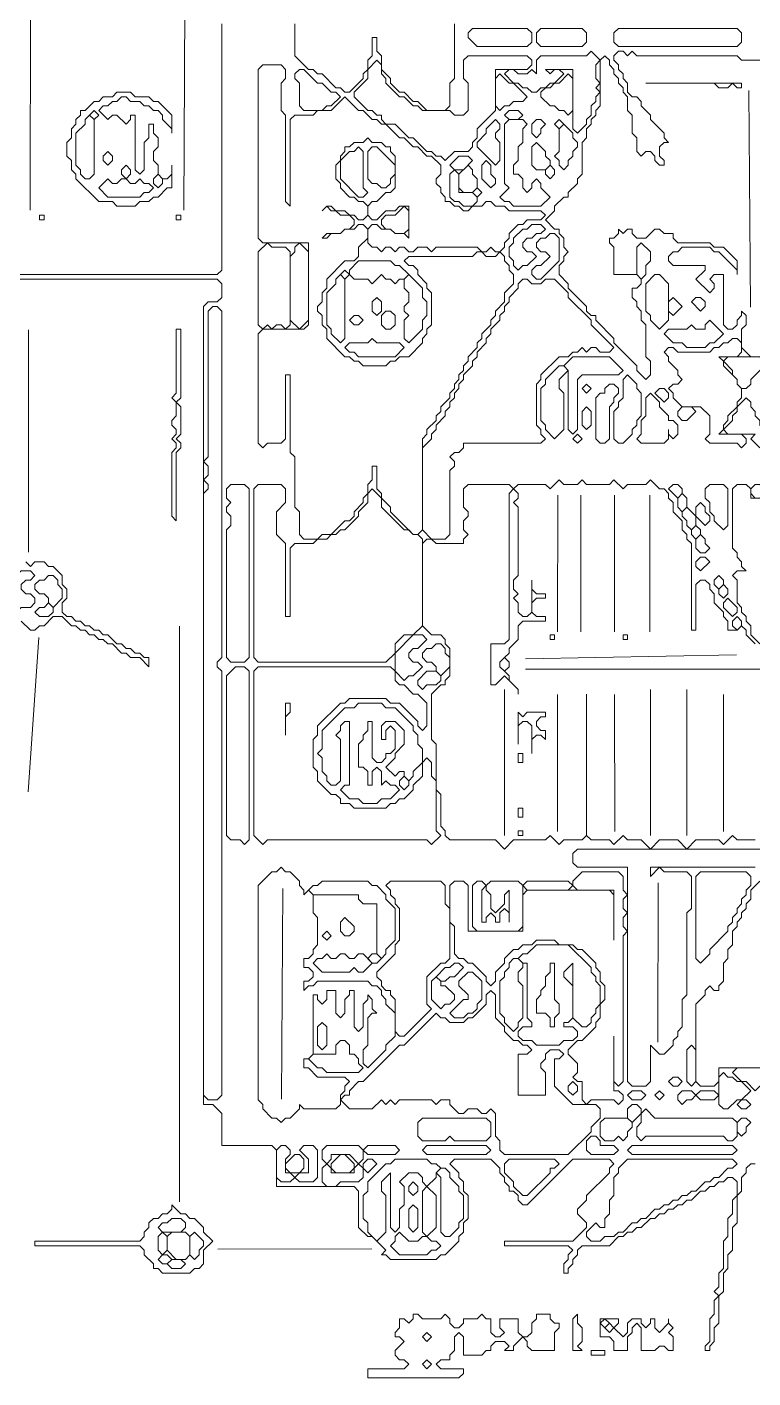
# Model space of a CAD drawing. Extents: x 12 to 2459, y 13 to 1740.
# Drawn here: x 1616.3 to 1775.5, y 804 to 1100.3 of the extents above; entities that cross this region are included whole.
import ezdxf

# ---------------------------------------------------------------- set-up
doc = ezdxf.new("R2010")
doc.units = 0
for name, color, linetype, lineweight in [('TEXT_FALLBACK_OUTLINE', 2, 'Continuous', 0), ('TRACE_CURVE', 6, 'Continuous', 0), ('TRACE_STRAIGHT', 5, 'Continuous', 0), ('TRACE_TEXT_SYMBOL', 6, 'Continuous', 0)]:
    doc.layers.add(name, color=color, linetype=linetype, lineweight=lineweight)

msp = doc.modelspace()

# ---------------------------------------------------------------- linework, layer by layer
at = {"layer": 'TEXT_FALLBACK_OUTLINE', "color": 2}
for points in [[(1701, 818), (1701, 817), (1700, 816), (1699, 817), (1698, 817), (1698, 815), (1697, 814), (1697, 813), (1698, 813), (1699, 812), (1697, 810), (1697, 809), (1698, 808), (1699, 808), (1700, 807), (1699, 806), (1691, 806), (1691, 804), (1711, 804), (1712, 805), (1712, 806), (1707, 806), (1706, 807), (1707, 808), (1709, 808), (1709, 809), (1710, 810), (1710, 813), (1711, 814), (1712, 813), (1712, 809), (1716, 809), (1717, 810), (1718, 810), (1718, 811), (1719, 812), (1721, 812), (1722, 811), (1721, 810), (1723, 810), (1723, 811), (1725, 813), (1726, 812), (1726, 811), (1727, 810), (1732, 810), (1732, 814), (1733, 815), (1733, 816), (1732, 816), (1731, 817), (1731, 818), (1728, 818), (1728, 817), (1727, 816), (1727, 814), (1726, 813), (1725, 813), (1724, 814), (1724, 817), (1720, 817), (1720, 815), (1721, 814), (1720, 813)], [(1720, 813), (1719, 813), (1718, 814), (1718, 817), (1717, 817), (1716, 818), (1715, 817), (1712, 817), (1712, 816), (1711, 815), (1710, 815), (1709, 816), (1709, 817), (1708, 818), (1707, 817), (1703, 817), (1702, 818), (1701, 818)]]:
    msp.add_lwpolyline(points, dxfattribs=at)
for points in [[(1737, 818), (1736, 817), (1736, 810), (1738, 810), (1737, 811), (1738, 812), (1738, 815), (1737, 816)], [(1742, 817), (1742, 813), (1744, 813), (1745, 812), (1745, 810), (1748, 810), (1748, 813), (1749, 814), (1749, 815), (1750, 816), (1751, 815), (1751, 810), (1754, 810), (1755, 811), (1756, 811), (1757, 810), (1758, 810), (1758, 813), (1757, 814), (1758, 815), (1757, 816), (1757, 817), (1757, 816), (1755, 814), (1754, 815), (1754, 817), (1753, 817), (1753, 816), (1752, 815), (1751, 816), (1751, 817), (1749, 817), (1748, 816), (1748, 814), (1747, 813), (1745, 815), (1746, 816), (1746, 817)], [(1742, 816), (1743, 817), (1744, 816), (1743, 815)], [(1743, 815), (1744, 816), (1745, 815), (1744, 814)], [(1703, 813), (1704, 814), (1705, 813), (1704, 812)], [(1740, 810), (1743, 810), (1743, 809), (1740, 809)], [(1703, 807), (1704, 808), (1705, 807), (1704, 806)]]:
    msp.add_lwpolyline(points, close=True, dxfattribs=at)
at = {"layer": 'TRACE_CURVE', "color": 6}
for points in [[(1659, 1101), (1659, 1047), (1658, 1046), (1592, 1046)], [(1710, 1101), (1710, 1089), (1709, 1088), (1709, 1083), (1708, 1082), (1704, 1082), (1702, 1084), (1701, 1084), (1699, 1086), (1698, 1086), (1696, 1088), (1696, 1089), (1694, 1091), (1694, 1094), (1693, 1095), (1693, 1098), (1692, 1098), (1692, 1094), (1691, 1093), (1691, 1091), (1690, 1090), (1690, 1089), (1687, 1086), (1686, 1086), (1685, 1087), (1684, 1087), (1681, 1090), (1680, 1090), (1679, 1091), (1678, 1091), (1675, 1094), (1675, 1101)], [(1739, 1076), (1739, 1078), (1740, 1079), (1740, 1080), (1741, 1081), (1741, 1082), (1742, 1083), (1742, 1093), (1743, 1094), (1744, 1093), (1744, 1092), (1745, 1091), (1745, 1090), (1746, 1089), (1746, 1088), (1747, 1087), (1747, 1086), (1748, 1085), (1748, 1082), (1749, 1081), (1749, 1077), (1750, 1076), (1750, 1073), (1751, 1072), (1752, 1073), (1753, 1073), (1754, 1072), (1754, 1071), (1755, 1070), (1756, 1070), (1756, 1071), (1755, 1072), (1755, 1074), (1756, 1075), (1757, 1075), (1756, 1076), (1756, 1077), (1753, 1080), (1753, 1081), (1751, 1083), (1751, 1084), (1750, 1085), (1749, 1085), (1748, 1086), (1748, 1088), (1747, 1089), (1747, 1090), (1746, 1091), (1746, 1092), (1745, 1093), (1745, 1094)], [(1745, 1094), (1746, 1095), (1747, 1095), (1748, 1094), (1749, 1095), (1750, 1094), (1772, 1094), (1773, 1093), (1778, 1093)], [(1667, 1091), (1668, 1092), (1672, 1092), (1673, 1091), (1673, 1089), (1672, 1088), (1672, 1082), (1673, 1081), (1673, 1062), (1674, 1061), (1674, 1080), (1675, 1081), (1679, 1081), (1680, 1082), (1683, 1082), (1686, 1085), (1689, 1082), (1690, 1082), (1692, 1080), (1693, 1080), (1694, 1079), (1695, 1079), (1698, 1076), (1699, 1076), (1701, 1074), (1702, 1074), (1704, 1072), (1705, 1072), (1707, 1070), (1707, 1068), (1706, 1067), (1706, 1066), (1707, 1065), (1707, 1064), (1708, 1063), (1708, 1062), (1709, 1062), (1710, 1061), (1711, 1061), (1712, 1060), (1713, 1060), (1714, 1061), (1716, 1061), (1717, 1062), (1718, 1062), (1719, 1061), (1721, 1061), (1722, 1060), (1729, 1060), (1730, 1059), (1729, 1058), (1726, 1058), (1725, 1057), (1724, 1057), (1722, 1055), (1722, 1054), (1721, 1053), (1721, 1052), (1720, 1051), (1719, 1051), (1718, 1052), (1717, 1051), (1716, 1051), (1715, 1052)], [(1680, 988), (1677, 988), (1676, 989), (1676, 994), (1675, 995), (1675, 1006), (1674, 1007), (1674, 1024), (1673, 1024), (1673, 1010), (1672, 1009), (1669, 1009), (1668, 1008), (1667, 1009), (1667, 1033), (1668, 1034), (1677, 1034), (1678, 1035), (1678, 1053), (1668, 1053), (1667, 1054), (1667, 1091)], [(1715, 1052), (1706, 1052), (1705, 1051), (1704, 1052), (1702, 1052), (1701, 1051), (1700, 1051), (1699, 1052), (1698, 1052), (1697, 1051), (1696, 1052), (1695, 1052), (1694, 1051), (1693, 1052), (1692, 1052), (1691, 1053), (1691, 1056), (1692, 1057), (1693, 1057), (1694, 1056), (1696, 1056), (1697, 1055), (1699, 1055), (1700, 1054), (1700, 1061), (1698, 1061), (1697, 1060), (1695, 1060), (1693, 1058), (1692, 1058), (1691, 1059), (1691, 1061), (1692, 1062), (1693, 1062), (1695, 1064), (1696, 1064), (1697, 1065), (1697, 1072), (1696, 1073), (1696, 1074), (1695, 1074), (1694, 1075), (1692, 1075), (1691, 1076), (1690, 1075), (1688, 1075), (1687, 1074), (1686, 1074), (1686, 1073), (1685, 1072), (1685, 1071), (1684, 1070), (1684, 1067), (1685, 1066), (1685, 1065), (1687, 1063), (1688, 1063), (1689, 1062), (1690, 1062), (1691, 1061), (1691, 1059), (1690, 1058), (1689, 1058), (1688, 1059)], [(1758, 1055), (1756, 1055), (1755, 1056), (1754, 1056), (1752, 1054), (1750, 1054), (1749, 1055), (1749, 1056), (1748, 1056), (1747, 1055), (1746, 1056), (1746, 1055), (1745, 1054), (1744, 1054), (1744, 1053), (1745, 1052), (1745, 1046), (1750, 1046), (1751, 1045), (1751, 1044), (1750, 1043), (1749, 1043), (1749, 1041), (1750, 1040), (1750, 1039), (1751, 1038), (1751, 1036), (1752, 1035), (1752, 1028), (1753, 1027), (1753, 1024), (1752, 1023), (1750, 1025), (1750, 1026), (1745, 1031), (1745, 1032), (1741, 1036), (1741, 1037), (1740, 1037), (1739, 1038), (1739, 1039), (1735, 1043), (1735, 1044), (1733, 1046), (1733, 1048), (1734, 1049), (1734, 1050), (1735, 1051), (1734, 1052), (1734, 1054), (1733, 1055), (1733, 1056), (1732, 1056), (1730, 1058), (1732, 1060), (1732, 1061), (1734, 1063), (1735, 1063), (1735, 1064), (1737, 1066), (1737, 1067), (1738, 1068), (1738, 1075), (1739, 1076)], [(1688, 1059), (1687, 1059), (1686, 1060), (1684, 1060), (1683, 1061), (1682, 1061), (1681, 1060), (1682, 1061), (1683, 1060), (1684, 1060), (1685, 1059), (1687, 1059), (1688, 1058), (1688, 1057), (1687, 1056), (1686, 1056), (1685, 1055), (1682, 1055), (1681, 1054), (1682, 1054), (1683, 1055), (1685, 1055), (1686, 1056), (1688, 1056), (1689, 1057), (1690, 1057), (1691, 1056), (1691, 1054), (1689, 1052), (1689, 1050), (1688, 1049), (1686, 1049), (1682, 1045), (1682, 1043), (1681, 1042), (1681, 1040), (1680, 1039), (1680, 1038), (1681, 1037), (1681, 1035), (1682, 1034), (1682, 1032), (1686, 1028), (1687, 1028), (1688, 1027), (1689, 1027), (1690, 1026), (1695, 1026), (1696, 1027), (1697, 1027), (1698, 1028), (1700, 1028), (1703, 1031), (1703, 1032), (1704, 1033), (1704, 1034), (1705, 1035), (1705, 1042), (1704, 1043), (1704, 1044), (1702, 1046), (1702, 1047), (1701, 1048), (1700, 1048)], [(1777, 1028), (1775, 1028), (1773, 1030), (1773, 1034), (1774, 1035), (1774, 1037), (1773, 1038), (1773, 1037), (1772, 1036), (1772, 1035), (1771, 1034), (1770, 1034), (1769, 1035), (1769, 1046), (1767, 1046), (1766, 1045), (1767, 1044), (1767, 1043), (1766, 1042), (1763, 1045), (1765, 1047), (1765, 1048), (1758, 1048), (1757, 1049), (1757, 1050), (1758, 1051), (1759, 1051), (1760, 1052), (1766, 1052), (1767, 1051), (1768, 1051), (1772, 1047), (1772, 1046), (1772, 1049), (1769, 1052), (1767, 1052), (1766, 1053), (1759, 1053), (1758, 1054), (1758, 1055)], [(1700, 1048), (1699, 1049), (1700, 1050), (1714, 1050), (1715, 1051), (1716, 1051), (1717, 1050), (1719, 1050), (1720, 1051), (1721, 1050), (1721, 1049), (1722, 1048), (1722, 1047), (1723, 1046), (1723, 1044), (1721, 1042), (1721, 1040), (1719, 1038), (1719, 1037), (1718, 1036), (1718, 1035), (1716, 1033), (1716, 1032), (1715, 1031), (1715, 1030), (1713, 1028), (1713, 1027), (1712, 1026), (1712, 1025), (1711, 1024), (1711, 1023), (1710, 1022), (1710, 1021), (1709, 1020), (1709, 1019), (1707, 1017), (1707, 1016), (1706, 1015), (1706, 1014), (1704, 1012), (1704, 1011), (1703, 1010), (1703, 990), (1702, 989), (1701, 989), (1696, 994), (1696, 995), (1694, 997), (1694, 998), (1693, 999), (1693, 1004), (1692, 1004), (1692, 1001), (1691, 1000), (1691, 998), (1690, 997), (1690, 996), (1688, 994), (1688, 993), (1687, 992), (1686, 992), (1683, 989), (1681, 989), (1680, 988)], [(1595, 1045), (1658, 1045), (1659, 1044), (1659, 1041), (1658, 1040), (1656, 1040), (1655, 1039), (1655, 864), (1657, 864), (1659, 862), (1659, 855), (1670, 855), (1671, 854), (1671, 846), (1688, 846), (1689, 845), (1689, 837), (1691, 835), (1692, 835), (1695, 832), (1694, 831), (1695, 831), (1696, 830), (1706, 830), (1707, 831), (1708, 831), (1711, 834), (1711, 835), (1712, 836), (1712, 838), (1713, 839), (1713, 844), (1712, 845), (1712, 847), (1711, 848), (1711, 849), (1709, 851), (1710, 852), (1718, 852), (1720, 850), (1720, 849), (1721, 848), (1721, 847), (1722, 846), (1722, 845), (1723, 845), (1724, 844), (1724, 843), (1725, 842), (1726, 842)], [(1724, 1044), (1725, 1045), (1726, 1045), (1727, 1044), (1729, 1044), (1730, 1045), (1732, 1045), (1735, 1042), (1735, 1041), (1740, 1036), (1740, 1035), (1745, 1030), (1744, 1029), (1742, 1029), (1741, 1030), (1740, 1030), (1739, 1029), (1738, 1030), (1737, 1029), (1736, 1029), (1735, 1028), (1733, 1028), (1729, 1024), (1729, 1023), (1728, 1022), (1728, 1013), (1729, 1012), (1729, 1011), (1730, 1010), (1729, 1009), (1712, 1009), (1712, 1008), (1711, 1007), (1710, 1007), (1709, 1006), (1710, 1005), (1710, 1004), (1709, 1003), (1709, 989), (1708, 988), (1705, 988), (1703, 990), (1703, 1008), (1705, 1010), (1705, 1011), (1706, 1012), (1706, 1013), (1708, 1015), (1708, 1016), (1709, 1017), (1709, 1018), (1710, 1019), (1710, 1020), (1711, 1021), (1711, 1022), (1712, 1023), (1712, 1024), (1714, 1026), (1714, 1027), (1715, 1028), (1715, 1029), (1717, 1031), (1717, 1032), (1718, 1033)], [(1718, 1033), (1718, 1034), (1720, 1036), (1720, 1037), (1721, 1038), (1721, 1039), (1722, 1040), (1722, 1041), (1724, 1043), (1724, 1044)], [(1708, 965), (1708, 966), (1707, 967), (1705, 967), (1703, 969), (1703, 987), (1704, 988), (1705, 988), (1706, 987), (1712, 987), (1712, 988), (1713, 989), (1712, 990), (1712, 992), (1713, 993), (1713, 994), (1712, 995), (1712, 999), (1713, 1000), (1722, 1000), (1723, 999), (1722, 998), (1722, 966), (1721, 965), (1718, 965), (1718, 956), (1719, 956), (1721, 958), (1724, 955), (1724, 954), (1724, 955), (1722, 957), (1722, 958), (1721, 959), (1722, 960), (1722, 961), (1721, 962), (1722, 963), (1722, 964), (1724, 966), (1724, 969), (1725, 970), (1730, 970), (1730, 971), (1728, 971), (1727, 972), (1727, 974), (1728, 975), (1730, 975), (1730, 976), (1728, 976), (1727, 977), (1727, 979), (1727, 972), (1726, 971), (1725, 971), (1724, 972), (1724, 974), (1723, 975), (1724, 976), (1723, 977), (1723, 979), (1724, 980), (1724, 995)], [(1724, 995), (1723, 996), (1724, 997), (1724, 998), (1723, 999), (1724, 1000), (1730, 1000), (1731, 999), (1733, 1001), (1734, 1000), (1737, 1000), (1738, 1001), (1739, 1000), (1744, 1000), (1745, 1001), (1747, 999), (1748, 1000), (1752, 1000), (1753, 1001), (1755, 999), (1756, 999), (1757, 998), (1757, 997), (1758, 996), (1758, 994), (1760, 992), (1760, 990), (1761, 989), (1761, 988), (1762, 987), (1762, 968), (1763, 968), (1763, 978), (1764, 979), (1765, 979), (1766, 978), (1766, 977), (1767, 976), (1767, 974), (1769, 972), (1769, 971), (1770, 970), (1770, 968), (1772, 968), (1773, 969), (1774, 968), (1774, 967), (1776, 965)], [(1777, 965), (1775, 967), (1775, 969), (1774, 970), (1774, 971), (1773, 972), (1773, 973), (1772, 974), (1772, 979), (1771, 980), (1772, 981), (1774, 981), (1773, 982), (1773, 983), (1772, 984), (1772, 985), (1771, 986), (1771, 999), (1772, 1000), (1774, 1000), (1775, 999), (1775, 997), (1776, 997)], [(1776, 922), (1772, 922), (1771, 923), (1769, 921), (1768, 922), (1763, 922), (1761, 920), (1759, 922), (1755, 922), (1753, 920), (1751, 922), (1748, 922), (1747, 923), (1745, 921), (1744, 922), (1740, 922), (1739, 923), (1739, 954), (1739, 923), (1738, 922), (1734, 922), (1733, 921), (1731, 923), (1730, 922), (1723, 922), (1721, 920), (1719, 922), (1709, 922), (1708, 923), (1708, 924), (1707, 925), (1707, 932), (1706, 933), (1706, 943), (1705, 944), (1705, 954), (1707, 956), (1708, 956), (1708, 957), (1709, 958), (1709, 964), (1708, 965)], [(1688, 951), (1689, 952), (1694, 952), (1695, 951), (1697, 951), (1701, 947), (1701, 946), (1702, 945), (1702, 943), (1703, 942), (1703, 939), (1701, 937), (1701, 936), (1700, 935), (1699, 936), (1699, 937), (1698, 937), (1697, 936), (1695, 938), (1697, 940), (1697, 941), (1699, 943), (1699, 946), (1697, 948), (1695, 948), (1694, 947), (1694, 944), (1695, 944), (1695, 946), (1696, 947), (1697, 946), (1697, 942), (1696, 941), (1695, 941), (1695, 940), (1694, 939), (1693, 939), (1692, 940), (1692, 948), (1691, 948), (1691, 946), (1690, 945), (1690, 944), (1689, 943), (1689, 938), (1690, 938), (1691, 937), (1691, 934), (1692, 934), (1692, 937), (1693, 938), (1694, 937), (1694, 934), (1695, 935), (1696, 934), (1697, 934), (1698, 933), (1696, 931), (1694, 931), (1693, 930), (1690, 930), (1689, 931), (1687, 931), (1685, 933)], [(1685, 933), (1686, 934), (1687, 934), (1687, 948), (1686, 948), (1685, 947), (1685, 946), (1684, 945), (1685, 944), (1685, 935), (1684, 934), (1683, 934), (1682, 935), (1682, 936), (1681, 937), (1681, 940), (1680, 941), (1681, 942), (1681, 946), (1686, 951), (1688, 951)], [(1776, 916), (1753, 916), (1753, 914), (1755, 916), (1756, 915), (1761, 915), (1762, 914), (1762, 907), (1761, 906), (1761, 888), (1760, 887), (1760, 881), (1759, 880), (1759, 879), (1758, 878), (1758, 877), (1756, 875), (1755, 875), (1753, 877), (1753, 869), (1752, 868), (1749, 868), (1748, 869), (1748, 916), (1737, 916), (1736, 917), (1736, 919), (1737, 920), (1777, 920)], [(1671, 915), (1672, 916), (1673, 915), (1674, 915), (1676, 913), (1676, 912), (1677, 911), (1677, 910), (1678, 911), (1679, 910), (1679, 906), (1680, 905), (1680, 899), (1679, 898), (1679, 897), (1678, 896), (1677, 896), (1677, 894), (1678, 894), (1679, 893), (1679, 892), (1678, 891), (1677, 891), (1677, 889), (1678, 890), (1679, 890), (1680, 891), (1691, 891), (1692, 890), (1693, 890), (1694, 889), (1694, 888), (1695, 887), (1695, 886), (1697, 884), (1697, 879), (1695, 877), (1695, 876), (1691, 872), (1690, 873), (1690, 876), (1691, 877), (1691, 883), (1692, 884), (1693, 884), (1692, 885), (1692, 887), (1691, 888), (1691, 887), (1690, 886), (1690, 881), (1689, 880), (1688, 881), (1688, 889), (1687, 889), (1687, 888), (1686, 887), (1686, 884), (1685, 883), (1684, 884), (1684, 889), (1682, 889), (1682, 887), (1681, 886)], [(1681, 886), (1680, 887), (1680, 888), (1679, 888), (1679, 875), (1678, 874), (1677, 874), (1677, 872), (1678, 872), (1680, 870), (1686, 870), (1687, 869), (1686, 868), (1686, 867), (1685, 866), (1685, 864), (1684, 863), (1677, 863), (1676, 864), (1676, 863), (1674, 861), (1673, 861), (1672, 860), (1671, 861), (1670, 861), (1668, 863), (1668, 864), (1667, 865), (1667, 912), (1670, 915), (1671, 915)], [(1712, 896), (1711, 896), (1710, 897), (1710, 903), (1709, 904), (1709, 912), (1710, 913), (1712, 913), (1713, 912), (1713, 902), (1725, 902), (1725, 910), (1726, 911), (1744, 911), (1745, 910), (1745, 900), (1745, 911), (1737, 911), (1736, 912), (1736, 913), (1738, 915)], [(1738, 915), (1746, 915), (1747, 914), (1747, 911), (1748, 910), (1747, 909), (1747, 907), (1748, 906), (1747, 905), (1747, 903), (1748, 902), (1747, 901), (1747, 869), (1746, 868), (1745, 869), (1745, 879), (1745, 867), (1746, 867), (1747, 866), (1747, 865), (1746, 864), (1745, 865), (1740, 865), (1739, 864), (1738, 865), (1738, 869), (1737, 869), (1736, 870), (1737, 871), (1737, 873), (1735, 875), (1735, 876), (1737, 878), (1738, 878), (1741, 881), (1741, 882), (1742, 883), (1742, 886), (1743, 887), (1743, 890), (1742, 891), (1742, 893), (1741, 894), (1741, 895), (1738, 898), (1737, 898), (1736, 899), (1733, 899), (1732, 900), (1728, 900), (1727, 899), (1725, 899), (1724, 898), (1723, 898), (1721, 896), (1721, 895), (1719, 893), (1719, 891), (1718, 890), (1717, 891), (1717, 892), (1714, 895), (1713, 895), (1712, 896)], [(1784, 872), (1768, 872), (1768, 869), (1767, 868), (1764, 868), (1763, 869), (1763, 886), (1765, 888), (1765, 889), (1766, 890), (1767, 889), (1768, 889), (1768, 890), (1769, 891), (1769, 895), (1770, 896), (1770, 898), (1771, 899), (1771, 902), (1772, 903), (1772, 904), (1773, 905), (1773, 906), (1774, 907), (1774, 908), (1775, 909), (1775, 911), (1777, 913)], [(1717, 888), (1718, 889), (1719, 888), (1719, 883), (1721, 881), (1721, 880), (1723, 878), (1724, 878), (1725, 877), (1726, 877), (1727, 876), (1726, 875), (1724, 875), (1724, 866), (1730, 866), (1730, 871), (1729, 872), (1729, 873), (1730, 874), (1730, 875), (1731, 876), (1733, 876), (1734, 875), (1733, 874), (1732, 874), (1732, 868), (1736, 864), (1741, 864), (1742, 863), (1742, 861), (1740, 859), (1740, 858), (1735, 853), (1721, 853), (1720, 854), (1720, 856), (1719, 857), (1719, 862), (1718, 863), (1717, 862), (1716, 862), (1715, 863), (1713, 863), (1712, 862), (1711, 862), (1709, 864), (1709, 865), (1707, 865), (1706, 864), (1705, 865), (1698, 865), (1697, 864), (1696, 865), (1695, 864), (1694, 865), (1692, 863), (1687, 863), (1685, 865), (1686, 866), (1687, 866), (1687, 867), (1689, 869), (1690, 869), (1698, 877)], [(1698, 877), (1699, 877), (1706, 884), (1707, 883), (1708, 883), (1709, 882), (1712, 882), (1713, 883), (1714, 883), (1717, 886), (1717, 888)], [(1726, 842), (1736, 852), (1744, 852), (1745, 851), (1744, 850), (1744, 849), (1739, 844), (1739, 843), (1737, 841), (1737, 840), (1739, 838), (1739, 837), (1736, 834), (1721, 834), (1721, 833), (1735, 833), (1736, 832), (1735, 831), (1735, 830), (1734, 829), (1734, 827), (1735, 827), (1735, 828), (1736, 829), (1736, 830), (1737, 831), (1737, 832), (1738, 833), (1744, 833), (1746, 835), (1747, 835), (1748, 836), (1749, 836), (1750, 837), (1751, 837), (1753, 839), (1754, 839), (1755, 840), (1756, 840), (1757, 841), (1758, 841), (1759, 842), (1760, 842), (1761, 843), (1762, 843), (1764, 845), (1765, 845), (1766, 846), (1767, 846), (1768, 847), (1769, 847), (1770, 848), (1771, 848), (1772, 847), (1772, 844), (1771, 843), (1771, 840), (1770, 839), (1770, 835), (1769, 834), (1769, 828), (1768, 827), (1768, 824), (1767, 823)], [(1767, 823), (1768, 822), (1767, 821), (1767, 818), (1766, 817), (1766, 812), (1765, 811), (1765, 810), (1766, 810), (1766, 811), (1767, 812), (1767, 815), (1768, 816), (1768, 822), (1769, 823), (1769, 827), (1770, 828), (1770, 831), (1771, 832), (1771, 837), (1772, 838), (1772, 844), (1773, 845), (1773, 848), (1774, 849), (1774, 850), (1775, 851), (1776, 851)]]:
    msp.add_lwpolyline(points, dxfattribs=at)
for points in [[(1713, 1099), (1714, 1100), (1726, 1100), (1727, 1099), (1727, 1097), (1726, 1096), (1715, 1096), (1713, 1098)], [(1728, 1099), (1729, 1100), (1738, 1100), (1739, 1099), (1739, 1097), (1738, 1096), (1729, 1096), (1728, 1097)], [(1745, 1099), (1746, 1100), (1772, 1100), (1773, 1099), (1773, 1097), (1772, 1096), (1746, 1096), (1745, 1097)], [(1712, 1093), (1713, 1094), (1726, 1094), (1727, 1093), (1727, 1092), (1726, 1091), (1719, 1091), (1719, 1082), (1715, 1078), (1715, 1076), (1714, 1075), (1714, 1074), (1713, 1073), (1710, 1073), (1708, 1071), (1707, 1072), (1706, 1072), (1705, 1073), (1704, 1073), (1701, 1076), (1700, 1076), (1697, 1079), (1695, 1079), (1694, 1080), (1694, 1081), (1693, 1081), (1692, 1082), (1691, 1082), (1688, 1085), (1688, 1086), (1691, 1089), (1691, 1091), (1693, 1093), (1694, 1092), (1694, 1090), (1695, 1089), (1695, 1088), (1698, 1085), (1699, 1085), (1701, 1083), (1702, 1083), (1703, 1082), (1709, 1082), (1710, 1081), (1712, 1081), (1713, 1082), (1713, 1088), (1712, 1089)], [(1739, 1094), (1740, 1095), (1742, 1093), (1741, 1092), (1741, 1089), (1742, 1088), (1741, 1087), (1742, 1086), (1741, 1085), (1741, 1084), (1740, 1083), (1740, 1081), (1739, 1080), (1739, 1079), (1737, 1077), (1736, 1078), (1736, 1091), (1730, 1091), (1731, 1090), (1732, 1091), (1733, 1091), (1734, 1090), (1732, 1088), (1731, 1088), (1730, 1087), (1729, 1087), (1728, 1086), (1727, 1086), (1726, 1087), (1725, 1087), (1724, 1088), (1723, 1088), (1721, 1090), (1722, 1091), (1723, 1091), (1724, 1090), (1726, 1090), (1727, 1091), (1728, 1090), (1728, 1093), (1729, 1094)], [(1675, 1090), (1676, 1091), (1677, 1091), (1680, 1088), (1681, 1088), (1683, 1086), (1684, 1086), (1685, 1085), (1683, 1083), (1682, 1083), (1681, 1082), (1677, 1082), (1676, 1083), (1676, 1088), (1675, 1089)], [(1719, 1089), (1720, 1090), (1722, 1088), (1723, 1088), (1726, 1085), (1725, 1084), (1723, 1084), (1722, 1083), (1721, 1083), (1720, 1082), (1719, 1083)], [(1735, 1090), (1736, 1089), (1736, 1082), (1735, 1081), (1734, 1082), (1733, 1082), (1732, 1083), (1731, 1083), (1729, 1085), (1729, 1086), (1730, 1087), (1731, 1087), (1732, 1088), (1733, 1088)], [(1721, 1081), (1722, 1082), (1724, 1082), (1725, 1081), (1724, 1080), (1722, 1080)], [(1719, 1080), (1720, 1079), (1720, 1078), (1719, 1077), (1719, 1076), (1720, 1075), (1720, 1071), (1719, 1070), (1715, 1074), (1715, 1075), (1717, 1077), (1717, 1078)], [(1721, 1079), (1722, 1080), (1725, 1080), (1726, 1079), (1725, 1078), (1725, 1075), (1724, 1074), (1724, 1071), (1723, 1070), (1723, 1068), (1724, 1068), (1725, 1067), (1725, 1065), (1726, 1064), (1727, 1065), (1727, 1066), (1728, 1067), (1729, 1066), (1729, 1065), (1731, 1063), (1729, 1061), (1723, 1061), (1722, 1062), (1721, 1062), (1720, 1063), (1722, 1065), (1721, 1066)], [(1727, 1079), (1728, 1080), (1729, 1080), (1730, 1079), (1729, 1078), (1729, 1077), (1728, 1076), (1727, 1077)], [(1732, 1079), (1733, 1080), (1734, 1079), (1733, 1078)], [(1733, 1078), (1734, 1079), (1736, 1077), (1736, 1076), (1737, 1075), (1737, 1074), (1736, 1073), (1736, 1072), (1735, 1071), (1735, 1070), (1734, 1069), (1733, 1070), (1733, 1071), (1732, 1072), (1733, 1073)], [(1688, 1073), (1689, 1074), (1690, 1073), (1690, 1065), (1691, 1064), (1690, 1063), (1689, 1063), (1685, 1067), (1685, 1071), (1687, 1073)], [(1691, 1073), (1692, 1074), (1693, 1074), (1697, 1070), (1697, 1068), (1696, 1067), (1696, 1066), (1695, 1065), (1694, 1065), (1693, 1066), (1692, 1066), (1691, 1067)], [(1727, 1074), (1728, 1075), (1730, 1073), (1730, 1072), (1731, 1071), (1731, 1070), (1730, 1069), (1728, 1069), (1727, 1070)], [(1711, 1072), (1713, 1072), (1714, 1071), (1712, 1069), (1710, 1069), (1709, 1070)], [(1713, 1070), (1714, 1069), (1714, 1068), (1715, 1067), (1715, 1065), (1714, 1064), (1712, 1064), (1711, 1065), (1711, 1068)], [(1716, 1070), (1717, 1071), (1718, 1070), (1718, 1068), (1719, 1067), (1719, 1066), (1718, 1065), (1716, 1067)], [(1730, 1069), (1731, 1070), (1732, 1069), (1732, 1068), (1731, 1067), (1730, 1068)], [(1709, 1068), (1710, 1069), (1711, 1068), (1711, 1064), (1714, 1064), (1715, 1063), (1715, 1062), (1714, 1061), (1712, 1061), (1711, 1062), (1710, 1062), (1709, 1063)], [(1714, 1064), (1715, 1065), (1716, 1064), (1715, 1063)], [(1699, 1061), (1700, 1060), (1700, 1056), (1699, 1055), (1697, 1055), (1696, 1056), (1695, 1056), (1694, 1057), (1694, 1058), (1695, 1059), (1697, 1059)], [(1726, 1056), (1727, 1057), (1729, 1057), (1730, 1056), (1729, 1055), (1728, 1055), (1727, 1054), (1726, 1054), (1725, 1053), (1725, 1052), (1726, 1051), (1727, 1051), (1728, 1050), (1726, 1048), (1725, 1048), (1724, 1047), (1723, 1048), (1723, 1049), (1722, 1050), (1722, 1052), (1723, 1053), (1723, 1054), (1725, 1056)], [(1730, 1054), (1731, 1055), (1732, 1055), (1733, 1054), (1733, 1049), (1729, 1045), (1728, 1045), (1727, 1046), (1727, 1047), (1728, 1048), (1729, 1048), (1731, 1050), (1730, 1051), (1729, 1051), (1728, 1052), (1728, 1053), (1729, 1054)], [(1669, 1053), (1670, 1052), (1673, 1052), (1674, 1051), (1674, 1035), (1673, 1034), (1672, 1035), (1671, 1035), (1670, 1034), (1669, 1035), (1668, 1034), (1667, 1035), (1667, 1051)], [(1675, 1052), (1676, 1053), (1678, 1051), (1678, 1036), (1676, 1034), (1674, 1036), (1674, 1050), (1675, 1051)], [(1750, 1052), (1751, 1053), (1753, 1051), (1753, 1049), (1752, 1048), (1752, 1046), (1751, 1045), (1750, 1046)], [(1689, 1049), (1696, 1049), (1697, 1048), (1698, 1048), (1700, 1046), (1699, 1045), (1698, 1045), (1697, 1044), (1696, 1045), (1695, 1045), (1694, 1046), (1692, 1044), (1691, 1045), (1688, 1045), (1687, 1046), (1687, 1047)], [(1684, 1045), (1685, 1046), (1686, 1045), (1686, 1032), (1685, 1031), (1683, 1033), (1683, 1034), (1682, 1035), (1682, 1042), (1684, 1044)], [(1685, 1046), (1686, 1047), (1687, 1046), (1686, 1045)], [(1699, 1045), (1700, 1046), (1703, 1043), (1703, 1041), (1704, 1040), (1704, 1037), (1703, 1036), (1703, 1034), (1700, 1031), (1699, 1032), (1699, 1036), (1700, 1037), (1699, 1038), (1699, 1039), (1700, 1040), (1700, 1042), (1699, 1043)], [(1754, 1046), (1755, 1046), (1757, 1044), (1757, 1036), (1755, 1034), (1753, 1036), (1753, 1037), (1752, 1038), (1752, 1044)], [(1692, 1040), (1693, 1041), (1694, 1040), (1694, 1038), (1693, 1037), (1692, 1038)], [(1757, 1040), (1758, 1041), (1760, 1039), (1758, 1037), (1757, 1038)], [(1762, 1040), (1763, 1041), (1764, 1041), (1765, 1040), (1765, 1039), (1764, 1038)], [(1656, 1038), (1657, 1039), (1658, 1039), (1659, 1038), (1659, 962), (1658, 961), (1658, 960), (1659, 959), (1659, 866), (1658, 865), (1656, 865), (1655, 866), (1655, 998), (1656, 999), (1656, 1000), (1655, 1001), (1656, 1002), (1656, 1004), (1655, 1005), (1656, 1006)], [(1694, 1037), (1695, 1038), (1696, 1038), (1697, 1037), (1697, 1035), (1696, 1034), (1695, 1034), (1694, 1035)], [(1687, 1036), (1688, 1037), (1689, 1037), (1690, 1036), (1689, 1035), (1688, 1035)], [(1765, 1035), (1766, 1036), (1769, 1033), (1767, 1031), (1766, 1031), (1765, 1030), (1761, 1030), (1760, 1031), (1758, 1031), (1756, 1033), (1757, 1034), (1761, 1034), (1762, 1035), (1763, 1034), (1765, 1034)], [(1691, 1031), (1692, 1032), (1693, 1031), (1698, 1031), (1699, 1030), (1697, 1028), (1689, 1028), (1688, 1029), (1687, 1029), (1686, 1030), (1687, 1031)], [(1770, 1031), (1771, 1032), (1772, 1032), (1773, 1031), (1773, 1029), (1772, 1028), (1768, 1028), (1769, 1027), (1769, 1026), (1772, 1023), (1772, 1022), (1773, 1021), (1773, 1019), (1772, 1018), (1772, 1017), (1770, 1015), (1770, 1014), (1769, 1013), (1769, 1012), (1768, 1011), (1773, 1011), (1774, 1010), (1774, 1009), (1773, 1008), (1772, 1009), (1766, 1009), (1765, 1010), (1766, 1011), (1766, 1015), (1764, 1017), (1760, 1017), (1758, 1019), (1758, 1020), (1757, 1021), (1758, 1022), (1759, 1022), (1760, 1023), (1759, 1024), (1759, 1025), (1757, 1027), (1757, 1028), (1756, 1029), (1757, 1030), (1758, 1030), (1759, 1029), (1766, 1029), (1767, 1030), (1768, 1030), (1769, 1031)], [(1733, 1026), (1734, 1026), (1735, 1025), (1733, 1023), (1733, 1021), (1734, 1020), (1734, 1012), (1732, 1010), (1730, 1012), (1730, 1013), (1729, 1014), (1729, 1021), (1730, 1022), (1730, 1023)], [(1736, 1028), (1744, 1028), (1747, 1025), (1746, 1024), (1738, 1024), (1737, 1023), (1737, 1012), (1736, 1011), (1735, 1012), (1735, 1025), (1734, 1026)], [(1769, 1027), (1770, 1028), (1777, 1028), (1778, 1027), (1778, 1026), (1775, 1023), (1775, 1022), (1774, 1021), (1773, 1021), (1772, 1022), (1772, 1023), (1771, 1024), (1771, 1025)], [(1747, 1023), (1748, 1024), (1750, 1022), (1750, 1021), (1751, 1020), (1751, 1015), (1750, 1014), (1750, 1013), (1749, 1012), (1749, 1011), (1747, 1009), (1746, 1009), (1745, 1010), (1745, 1016), (1746, 1017), (1746, 1018), (1747, 1019)], [(1738, 1021), (1739, 1022), (1740, 1021), (1739, 1020)], [(1743, 1021), (1744, 1022), (1745, 1022), (1746, 1021), (1746, 1020), (1745, 1019), (1745, 1018), (1744, 1017), (1744, 1010), (1743, 1009), (1742, 1009), (1741, 1010), (1741, 1019), (1742, 1020), (1743, 1020)], [(1752, 1019), (1753, 1020), (1755, 1018), (1755, 1017), (1757, 1015), (1757, 1014), (1758, 1014), (1759, 1013), (1759, 1011), (1758, 1010), (1757, 1011), (1757, 1012), (1757, 1010), (1756, 1009), (1751, 1009), (1750, 1010), (1751, 1011), (1751, 1014), (1752, 1015)], [(1754, 1020), (1755, 1021), (1756, 1021), (1757, 1020), (1757, 1019), (1756, 1018)], [(1738, 1016), (1739, 1017), (1740, 1016), (1740, 1013), (1739, 1012), (1738, 1013)], [(1759, 1016), (1760, 1017), (1762, 1017), (1763, 1016), (1761, 1014), (1760, 1014), (1759, 1015)], [(1774, 1019), (1775, 1018), (1775, 1017), (1776, 1016), (1776, 1015), (1777, 1014), (1777, 1013), (1778, 1012), (1778, 1009), (1777, 1008), (1775, 1010), (1776, 1011), (1770, 1011), (1769, 1012), (1771, 1014), (1771, 1015), (1772, 1016), (1772, 1017)], [(1736, 1010), (1737, 1011), (1738, 1010), (1737, 1009)], [(1660, 999), (1661, 1000), (1664, 1000), (1665, 999), (1665, 962), (1664, 961), (1661, 961), (1660, 962), (1660, 990), (1661, 991), (1661, 993), (1660, 994), (1660, 995), (1661, 996), (1660, 997)], [(1666, 999), (1667, 1000), (1672, 1000), (1673, 999), (1673, 996), (1671, 994), (1671, 989), (1673, 987), (1673, 971), (1674, 971), (1674, 986), (1675, 987), (1679, 987), (1680, 988), (1682, 988), (1683, 989), (1684, 989), (1685, 990), (1686, 990), (1689, 993), (1689, 994), (1691, 996), (1691, 998), (1692, 999), (1694, 997), (1694, 995), (1699, 990), (1700, 990), (1701, 989), (1702, 989), (1703, 988), (1703, 969), (1701, 967), (1699, 967), (1697, 965), (1697, 963), (1695, 961), (1667, 961), (1666, 962)], [(1757, 999), (1758, 1000), (1759, 1000), (1760, 999), (1760, 998), (1759, 997)], [(1765, 999), (1766, 1000), (1769, 1000), (1770, 999), (1770, 991), (1769, 990), (1767, 992), (1767, 993), (1766, 994), (1766, 996), (1765, 997)], [(1775, 999), (1776, 1000), (1777, 1000), (1778, 999), (1778, 998), (1777, 997), (1776, 997), (1775, 998)], [(1759, 997), (1760, 998), (1761, 997), (1761, 995), (1760, 994), (1759, 995)], [(1763, 995), (1764, 996), (1765, 995), (1765, 994), (1766, 993), (1766, 992), (1765, 991), (1763, 993)], [(1760, 994), (1761, 995), (1763, 993), (1763, 991), (1762, 990), (1761, 991), (1761, 992), (1760, 993)], [(1762, 990), (1763, 991), (1764, 990), (1764, 989), (1763, 988), (1762, 989)], [(1763, 988), (1764, 989), (1765, 988), (1765, 987), (1766, 986), (1765, 985), (1764, 985), (1763, 986)], [(1763, 983), (1764, 984), (1765, 984), (1766, 983), (1764, 981), (1763, 982)], [(1767, 979), (1768, 980), (1769, 979), (1769, 978), (1768, 977), (1767, 978)], [(1768, 977), (1769, 978), (1770, 977), (1770, 976), (1769, 975), (1768, 976)], [(1769, 974), (1770, 975), (1772, 973), (1772, 972), (1771, 971), (1769, 973)], [(1771, 970), (1772, 971), (1773, 970), (1773, 969), (1772, 968), (1771, 969)], [(1701, 967), (1703, 967), (1704, 966), (1702, 964), (1701, 964), (1700, 963), (1700, 962), (1701, 961), (1702, 961), (1703, 960), (1701, 958), (1700, 958), (1699, 957), (1697, 959), (1697, 963)], [(1705, 964), (1706, 965), (1707, 965), (1708, 964), (1708, 963), (1709, 962), (1709, 960), (1707, 958), (1706, 959), (1706, 960), (1705, 961), (1704, 961), (1703, 962), (1703, 963), (1704, 964)], [(1720, 961), (1721, 962), (1722, 961), (1722, 960), (1721, 959), (1720, 960)], [(1662, 960), (1664, 960), (1665, 959), (1665, 922), (1664, 921), (1663, 922), (1661, 922), (1660, 923), (1660, 958)], [(1666, 959), (1667, 960), (1696, 960), (1697, 959), (1697, 957), (1698, 956), (1699, 956), (1701, 954), (1702, 954), (1704, 952), (1704, 947), (1703, 946), (1702, 947), (1702, 948), (1698, 952), (1696, 952), (1695, 953), (1687, 953), (1686, 952), (1685, 952), (1680, 947), (1680, 945), (1679, 944), (1679, 938), (1680, 937), (1680, 935), (1683, 932), (1684, 932), (1685, 931), (1685, 930), (1687, 930), (1688, 929), (1695, 929), (1696, 930), (1697, 930), (1698, 931), (1699, 931), (1701, 933), (1701, 934), (1703, 936), (1703, 939), (1704, 940), (1705, 939), (1705, 936), (1706, 935), (1706, 924), (1707, 923), (1705, 921), (1704, 922), (1669, 922), (1668, 921), (1666, 923)], [(1704, 959), (1706, 959), (1707, 958), (1707, 957), (1706, 956), (1704, 956), (1703, 955), (1702, 956), (1702, 957)], [(1698, 935), (1699, 936), (1700, 935), (1700, 934), (1699, 933), (1698, 934)], [(1680, 912), (1681, 913), (1691, 913), (1692, 912), (1693, 912), (1695, 910), (1695, 909), (1697, 907), (1697, 900), (1695, 898), (1695, 897), (1694, 896), (1693, 897), (1693, 908), (1690, 908), (1689, 909), (1689, 910), (1679, 910), (1678, 911), (1679, 912)], [(1695, 912), (1696, 913), (1707, 913), (1708, 912), (1708, 908), (1709, 907), (1709, 896), (1708, 895), (1707, 895), (1704, 892), (1704, 886), (1705, 885), (1699, 879), (1698, 879), (1697, 880), (1697, 887), (1696, 888), (1696, 889), (1695, 889), (1694, 890), (1694, 891), (1693, 892), (1693, 893), (1697, 897), (1697, 899), (1698, 900), (1698, 907), (1697, 908), (1697, 909), (1696, 910), (1696, 911)], [(1714, 912), (1715, 913), (1716, 913), (1717, 912), (1716, 911), (1716, 904), (1717, 904), (1717, 905), (1718, 906), (1719, 905), (1719, 904), (1720, 904), (1720, 906), (1721, 907), (1722, 906), (1722, 904), (1722, 911), (1721, 910), (1721, 908), (1719, 906), (1718, 907), (1718, 910), (1717, 911), (1717, 912), (1718, 913), (1724, 913), (1725, 912), (1725, 903), (1724, 902), (1715, 902), (1714, 903)], [(1725, 912), (1726, 913), (1735, 913), (1736, 912), (1735, 911), (1726, 911)], [(1763, 914), (1764, 915), (1774, 915), (1775, 914), (1775, 912), (1774, 911), (1774, 910), (1773, 909), (1773, 908), (1772, 907), (1772, 906), (1771, 905), (1771, 904), (1770, 903), (1770, 902), (1766, 898), (1766, 897), (1764, 895), (1763, 896)], [(1685, 904), (1686, 905), (1688, 903), (1688, 902), (1687, 901), (1686, 901), (1685, 902)], [(1681, 901), (1682, 902), (1683, 901), (1682, 900)], [(1728, 899), (1735, 899), (1740, 894), (1740, 893), (1741, 892), (1741, 891), (1742, 890), (1742, 886), (1741, 885), (1741, 884), (1740, 883), (1740, 882), (1739, 881), (1738, 881), (1736, 883), (1736, 895), (1734, 893), (1734, 892), (1736, 890), (1736, 883), (1735, 882), (1734, 882), (1734, 881), (1736, 881), (1737, 880), (1737, 879), (1736, 878), (1734, 878), (1733, 877), (1728, 877), (1727, 878), (1725, 878), (1724, 879), (1724, 880), (1725, 881), (1727, 881), (1727, 882), (1726, 883), (1726, 895), (1725, 895), (1724, 896), (1725, 897), (1726, 897)], [(1681, 896), (1682, 897), (1683, 896), (1684, 896), (1685, 897), (1686, 897), (1687, 896), (1688, 896), (1689, 897), (1690, 897), (1692, 895), (1690, 893), (1689, 893), (1688, 894), (1687, 893), (1681, 893), (1679, 895), (1680, 896)], [(1691, 896), (1692, 897), (1693, 897), (1694, 896), (1693, 895), (1692, 895)], [(1709, 894), (1710, 895), (1711, 895), (1712, 894), (1710, 892), (1709, 892), (1708, 891), (1707, 891), (1706, 892), (1708, 894)], [(1722, 895), (1723, 896), (1724, 896), (1725, 895), (1725, 894), (1724, 893), (1724, 891), (1725, 890), (1725, 883), (1724, 882), (1724, 881), (1723, 880), (1721, 882), (1721, 883), (1720, 884), (1720, 891), (1721, 892), (1721, 893), (1722, 894)], [(1705, 891), (1706, 892), (1707, 891), (1707, 890), (1708, 890), (1710, 888), (1710, 887), (1709, 886), (1708, 886), (1707, 885), (1705, 887)], [(1713, 893), (1714, 893), (1716, 891), (1716, 887), (1715, 886), (1715, 885), (1714, 884), (1713, 884), (1712, 883), (1710, 883), (1709, 884), (1712, 887), (1713, 887), (1713, 888), (1711, 890), (1711, 891)], [(1680, 881), (1681, 882), (1682, 881), (1682, 877), (1681, 876), (1680, 877)], [(1684, 877), (1685, 878), (1686, 878), (1687, 877), (1687, 875), (1688, 875), (1689, 874), (1689, 873), (1690, 872), (1689, 871), (1682, 871), (1681, 872), (1680, 872), (1678, 874), (1679, 875), (1684, 875)], [(1761, 876), (1762, 877), (1763, 876), (1763, 869), (1762, 868), (1761, 869)], [(1771, 871), (1772, 872), (1781, 872), (1782, 871), (1780, 869), (1779, 869), (1778, 868), (1777, 868), (1776, 867), (1774, 869), (1773, 869)], [(1735, 868), (1736, 869), (1737, 868), (1737, 867), (1736, 866), (1735, 867)], [(1757, 869), (1758, 870), (1759, 870), (1760, 869), (1759, 868), (1758, 868)], [(1768, 870), (1769, 871), (1770, 870), (1771, 870), (1772, 869), (1773, 869), (1775, 867), (1773, 865), (1772, 865), (1770, 863), (1769, 863), (1768, 864)], [(1748, 866), (1749, 867), (1751, 867), (1752, 866), (1751, 865), (1749, 865)], [(1754, 866), (1755, 867), (1756, 866), (1755, 865)], [(1759, 866), (1760, 867), (1762, 867), (1763, 866), (1762, 865), (1761, 865), (1760, 864), (1759, 865)], [(1763, 866), (1764, 867), (1767, 867), (1768, 866), (1767, 865), (1764, 865)], [(1748, 863), (1749, 864), (1750, 864), (1751, 863), (1751, 862), (1749, 860), (1748, 861)], [(1751, 862), (1752, 863), (1754, 861), (1771, 861), (1772, 860), (1772, 857), (1771, 856), (1770, 856), (1769, 857), (1752, 857), (1751, 856), (1750, 857), (1750, 859), (1751, 860)], [(1772, 864), (1773, 865), (1774, 865), (1775, 864), (1774, 863), (1773, 863)], [(1702, 860), (1703, 861), (1717, 861), (1718, 860), (1718, 857), (1717, 856), (1710, 856), (1709, 857), (1708, 856), (1703, 856), (1702, 857)], [(1742, 860), (1743, 861), (1748, 861), (1749, 860), (1749, 859), (1748, 858), (1748, 857), (1747, 856), (1746, 857), (1745, 856), (1743, 856), (1742, 857)], [(1772, 860), (1773, 861), (1774, 861), (1775, 860), (1774, 859), (1774, 858), (1773, 857), (1772, 858)], [(1739, 856), (1740, 857), (1741, 857), (1742, 856), (1742, 855), (1745, 855), (1746, 854), (1745, 853), (1740, 853), (1739, 854)], [(1671, 854), (1672, 855), (1673, 855), (1674, 854), (1674, 853), (1673, 852), (1673, 849), (1674, 849), (1675, 848), (1674, 847), (1672, 847), (1671, 848)], [(1676, 854), (1677, 855), (1679, 855), (1680, 854), (1680, 848), (1679, 847), (1676, 847), (1675, 848), (1676, 849), (1678, 849), (1678, 852)], [(1681, 854), (1682, 855), (1689, 855), (1690, 854), (1690, 852), (1689, 851), (1687, 853), (1683, 853), (1683, 852), (1682, 851), (1681, 852)], [(1690, 854), (1691, 855), (1697, 855), (1698, 854), (1697, 853), (1691, 853)], [(1703, 854), (1704, 855), (1717, 855), (1718, 854), (1717, 853), (1704, 853)], [(1748, 854), (1749, 855), (1771, 855), (1772, 854), (1771, 853), (1749, 853)], [(1675, 853), (1676, 853), (1677, 852), (1677, 850), (1676, 849), (1674, 849), (1673, 850), (1673, 851)], [(1681, 850), (1682, 851), (1683, 850), (1683, 849), (1688, 849), (1688, 850), (1689, 851), (1690, 850), (1690, 848), (1689, 847), (1685, 847), (1684, 846), (1682, 846), (1681, 847)], [(1685, 853), (1686, 853), (1688, 851), (1688, 850), (1687, 849), (1684, 849), (1683, 850), (1683, 851)], [(1696, 851), (1697, 852), (1704, 852), (1705, 851), (1706, 851), (1707, 850), (1706, 849), (1706, 848), (1704, 846), (1703, 847), (1703, 848), (1702, 849), (1700, 849), (1698, 847), (1699, 846), (1699, 842), (1698, 841), (1698, 837), (1697, 836), (1696, 837), (1696, 849), (1694, 847), (1694, 845), (1695, 844), (1695, 836), (1693, 834), (1691, 836), (1691, 838), (1690, 839), (1690, 844), (1691, 845), (1691, 847), (1695, 851)], [(1690, 851), (1691, 852), (1692, 852), (1693, 851), (1691, 849), (1690, 850)], [(1721, 851), (1722, 852), (1732, 852), (1733, 851), (1732, 850), (1731, 850), (1731, 849), (1726, 844), (1725, 844), (1723, 846), (1723, 847), (1721, 849)], [(1748, 852), (1771, 852), (1772, 851), (1771, 850), (1770, 850), (1768, 848), (1767, 848), (1766, 847), (1765, 847), (1763, 845), (1762, 845), (1761, 844), (1760, 844), (1759, 843), (1758, 843), (1757, 842), (1756, 842), (1755, 841), (1754, 841), (1752, 839), (1751, 839), (1750, 838), (1749, 838), (1747, 836), (1746, 836), (1745, 835), (1743, 835), (1742, 834), (1740, 834), (1739, 835), (1739, 836), (1741, 838), (1742, 837), (1743, 837), (1743, 839), (1744, 840), (1744, 843), (1745, 844), (1745, 848), (1746, 849), (1746, 850)], [(1706, 849), (1707, 850), (1708, 850), (1709, 849), (1709, 848), (1711, 846), (1711, 845), (1712, 844), (1712, 839), (1711, 838), (1711, 837), (1709, 835), (1708, 835), (1707, 836), (1707, 848)], [(1700, 846), (1701, 847), (1702, 846), (1702, 845), (1701, 844), (1700, 845)], [(1703, 845), (1704, 846), (1706, 844), (1706, 837), (1704, 835), (1703, 836)], [(1700, 841), (1701, 842), (1702, 841), (1702, 837), (1701, 836), (1700, 837)], [(1697, 835), (1698, 836), (1700, 834), (1702, 834), (1703, 835), (1704, 835), (1705, 834), (1706, 834), (1707, 833), (1706, 832), (1705, 832), (1704, 831), (1698, 831), (1696, 833), (1697, 834)]]:
    msp.add_lwpolyline(points, close=True, dxfattribs=at)
at = {"layer": 'TRACE_STRAIGHT', "color": 5}
for p, q in [((1616.95, 1060.12), (1617.08, 1118.88)), ((1650.67, 1060.12), (1650.89, 1105.12)), ((1774.6, 1086.38), (1774.92, 1038.87)), ((1616.6, 1033.88), (1616.62, 985.12)), ((1732.6, 967.62), (1732.67, 997.63)), ((1737.77, 997.62), (1737.77, 967.62)), ((1745.14, 997.62), (1745.14, 967.62)), ((1752.86, 967.62), (1752.86, 997.62)), ((1616.54, 932.56), (1618.84, 966.41)), ((1649.7, 842.62), (1649.72, 968.88)), ((1725.62, 961.76), (1771.88, 962.6)), ((1725.62, 959.48), (1806.88, 959.49)), ((1721, 955), (1721, 923)), ((1753, 955), (1753, 923)), ((1761, 955), (1761, 923)), ((1732.61, 953.88), (1732.63, 923.88)), ((1745.12, 953.88), (1745.19, 923.87)), ((1769.06, 923.88), (1769.06, 953.88)), ((1754.66, 877.62), (1754.73, 912.63)), ((1672.09, 865.12), (1672.37, 911.39)), ((1658.12, 832.28), (1691.88, 832.32))]:
    msp.add_line(p, q, dxfattribs=at)
at = {"layer": 'TRACE_TEXT_SYMBOL', "color": 6}
for points in [[(1752, 1088), (1767, 1088), (1768, 1087), (1770, 1087), (1771, 1088), (1772, 1087), (1773, 1087), (1773, 1088)], [(1630, 1081), (1631, 1082), (1632, 1081), (1631, 1080)], [(1629, 1080), (1630, 1081), (1631, 1080), (1631, 1068), (1630, 1067), (1629, 1067), (1628, 1068), (1628, 1069), (1627, 1070), (1627, 1077), (1629, 1079)], [(1633, 1072), (1634, 1073), (1635, 1072), (1635, 1071), (1634, 1070), (1633, 1071)], [(1637, 1069), (1638, 1070), (1639, 1069), (1639, 1068), (1638, 1067), (1637, 1068)], [(1634, 1067), (1635, 1066), (1636, 1066), (1637, 1067), (1638, 1067), (1639, 1066), (1640, 1066), (1641, 1067), (1642, 1066), (1643, 1066), (1644, 1065), (1643, 1064), (1642, 1064), (1641, 1063), (1634, 1063), (1632, 1065)], [(1644, 1067), (1645, 1068), (1646, 1067), (1646, 1066), (1645, 1065), (1644, 1066)], [(1619, 1059), (1620, 1059), (1620, 1058), (1619, 1058)], [(1649, 1059), (1650, 1059), (1650, 1058), (1649, 1058)], [(1649, 1034), (1649, 1020), (1648, 1019), (1649, 1018), (1649, 1015), (1648, 1014), (1648, 1013), (1649, 1012), (1649, 1011), (1648, 1010), (1649, 1009), (1649, 1008), (1648, 1007), (1648, 993), (1649, 992), (1649, 1007), (1650, 1008), (1650, 1009), (1649, 1010), (1650, 1011), (1650, 1017), (1649, 1018), (1650, 1019), (1650, 1034)], [(1615, 981), (1617, 981), (1618, 980), (1617, 979), (1616, 979), (1615, 978), (1615, 977), (1616, 976), (1617, 976), (1618, 975), (1618, 974), (1617, 973), (1615, 973), (1614, 972), (1613, 973), (1613, 974), (1612, 975), (1612, 977), (1613, 978), (1613, 979)], [(1620, 979), (1621, 980), (1622, 980), (1623, 979), (1623, 978), (1624, 977), (1624, 975), (1622, 973), (1621, 974), (1621, 975), (1620, 976), (1619, 976), (1618, 977), (1618, 978), (1619, 979)], [(1620, 973), (1621, 974), (1622, 973), (1622, 972), (1621, 971), (1619, 971), (1618, 972), (1619, 973)], [(1731, 967), (1732, 967), (1732, 966), (1731, 966)], [(1747, 967), (1748, 967), (1748, 966), (1747, 966)], [(1673, 952), (1673, 945), (1673, 949), (1674, 950), (1674, 952)], [(1724, 950), (1724, 943), (1724, 947), (1725, 948), (1726, 948), (1727, 947), (1727, 941), (1727, 944), (1728, 945), (1729, 945), (1730, 944), (1730, 946), (1729, 946), (1728, 947), (1728, 948), (1729, 949), (1730, 949), (1730, 950), (1726, 950), (1725, 949)], [(1724, 941), (1725, 941), (1725, 939), (1724, 939)], [(1724, 929), (1725, 929), (1725, 927), (1724, 927)], [(1724, 924), (1725, 924), (1725, 923), (1724, 923)], [(1731, 895), (1731, 893), (1730, 892), (1730, 890), (1729, 889), (1729, 888), (1728, 887), (1728, 884), (1730, 884), (1731, 883), (1731, 881), (1732, 881), (1732, 883), (1733, 884), (1733, 886), (1732, 887), (1732, 895)], [(1648, 842), (1648, 841), (1647, 840), (1646, 840), (1645, 839), (1644, 839), (1643, 838), (1643, 837), (1642, 836), (1642, 835), (1641, 834), (1618, 834), (1618, 833), (1641, 833), (1642, 832), (1642, 831), (1644, 829), (1644, 828), (1645, 828), (1646, 827), (1652, 827), (1653, 828), (1654, 828), (1655, 829), (1655, 832), (1657, 834), (1655, 836), (1655, 837), (1653, 839), (1652, 839), (1651, 840), (1650, 840)], [(1647, 838), (1648, 839), (1650, 839), (1651, 838), (1651, 837), (1650, 836), (1646, 836), (1645, 837), (1646, 838)], [(1645, 835), (1646, 836), (1647, 835), (1647, 832), (1646, 831), (1645, 832)], [(1647, 835), (1648, 836), (1651, 836), (1652, 835), (1652, 831), (1651, 830), (1649, 830), (1647, 832)], [(1652, 835), (1653, 836), (1655, 834), (1655, 833), (1654, 832), (1654, 831), (1653, 830), (1652, 831)], [(1645, 830), (1646, 831), (1647, 831), (1648, 830), (1647, 829), (1646, 829)], [(1647, 829), (1648, 830), (1650, 830), (1651, 829), (1650, 828), (1648, 828)]]:
    msp.add_lwpolyline(points, close=True, dxfattribs=at)
for points in [[(1636, 1086), (1635, 1085), (1633, 1085), (1632, 1084), (1631, 1084), (1629, 1082), (1628, 1082), (1628, 1081), (1627, 1080), (1627, 1079), (1626, 1078), (1626, 1076), (1625, 1075), (1625, 1072), (1626, 1071), (1626, 1069), (1627, 1068), (1627, 1067), (1632, 1062), (1635, 1062), (1636, 1061), (1640, 1061), (1641, 1062), (1643, 1062), (1644, 1063), (1645, 1063), (1647, 1065), (1648, 1065), (1648, 1070), (1648, 1068), (1647, 1067), (1646, 1067), (1645, 1068), (1645, 1070), (1644, 1071), (1644, 1073), (1645, 1074), (1645, 1076), (1644, 1077), (1644, 1079), (1643, 1079), (1643, 1076), (1642, 1075), (1642, 1069), (1641, 1068), (1640, 1069), (1640, 1081), (1639, 1081), (1639, 1080), (1638, 1079), (1636, 1081), (1635, 1081), (1634, 1080), (1632, 1082), (1633, 1083), (1634, 1083), (1635, 1084), (1636, 1084), (1637, 1085), (1638, 1085), (1639, 1084), (1641, 1084), (1642, 1083), (1643, 1083)], [(1643, 1083), (1644, 1082), (1645, 1082), (1646, 1081), (1646, 1080), (1648, 1078), (1648, 1077), (1648, 1081), (1645, 1084), (1644, 1084), (1643, 1085), (1640, 1085), (1639, 1086), (1636, 1086)], [(1615, 970), (1617, 968), (1618, 968), (1619, 969), (1620, 969), (1622, 971), (1624, 971), (1626, 969), (1627, 969), (1628, 968), (1629, 968), (1630, 967), (1631, 967), (1632, 966), (1633, 966), (1634, 965), (1635, 965), (1637, 963), (1638, 963), (1639, 962), (1641, 962), (1643, 960), (1643, 962), (1642, 962), (1641, 963), (1640, 963), (1639, 964), (1638, 964), (1637, 965), (1636, 965), (1634, 967), (1633, 967), (1632, 968), (1631, 968), (1630, 969), (1629, 969), (1628, 970), (1627, 970), (1626, 971), (1625, 971), (1624, 972), (1624, 974), (1625, 975), (1625, 977), (1624, 978), (1624, 980), (1622, 982), (1621, 982), (1620, 983), (1618, 983), (1617, 982), (1616, 983)]]:
    msp.add_lwpolyline(points, dxfattribs=at)

doc.saveas('drawing.dxf')
